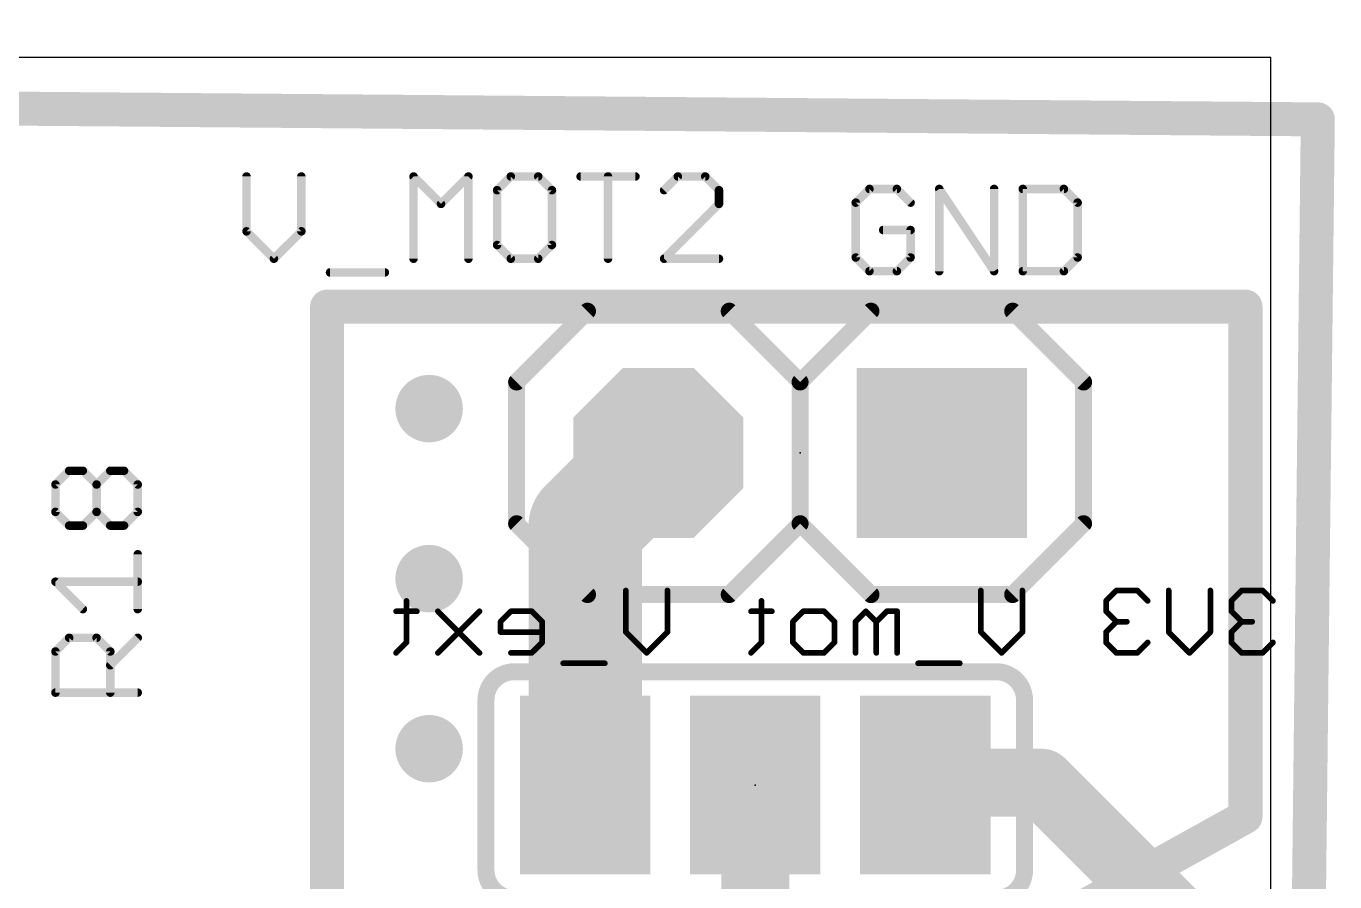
# Model space of a CAD drawing. Extents: x -1.6 to 81.6, y -2 to 51.3.
# Drawn here: x 69.85 to 81.57, y 43.61 to 51.28 of the extents above; entities that cross this region are included whole.
import ezdxf

# ---------------------------------------------------------------- set-up
doc = ezdxf.new("R2010")
doc.units = 0
for name, color, linetype in [('1', 22, 'CONTINUOUS'), ('16', 175, 'CONTINUOUS'), ('17', 82, 'CONTINUOUS'), ('18', 82, 'CONTINUOUS'), ('20', 7, 'CONTINUOUS'), ('21', 253, 'CONTINUOUS'), ('22', 253, 'CONTINUOUS'), ('23', 7, 'CONTINUOUS'), ('24', 7, 'CONTINUOUS'), ('25', 253, 'CONTINUOUS'), ('26', 253, 'CONTINUOUS')]:
    doc.layers.add(name, color=color, linetype=linetype)

# ---------------------------------------------------------------- blocks, each defined once
blk = doc.blocks.new('RECT')
blk.add_solid([(-0.5, -0.5), (0.5, -0.5), (-0.5, 0.5), (0.5, 0.5)])
blk = doc.blocks.new('SQUAREP')
blk.add_solid([(-0.5, -0.5), (0.5, -0.5), (-0.5, 0.5), (0.5, 0.5)])
blk = doc.blocks.new('OCTAGONP')
at = {"const_width": 0.5}
blk.add_lwpolyline([(-0.25, -0.1036), (-0.25, 0.1036), (-0.1036, 0.25), (0.1036, 0.25), (0.25, 0.1036), (0.25, -0.1036), (0.1036, -0.25), (-0.1036, -0.25), (-0.25, -0.1036), (-0.25, 0.1036)], dxfattribs=at)
blk = doc.blocks.new('ROUNDV')
at = {"const_width": 0.5}
blk.add_lwpolyline([(0, -0.25, 1), (0, 0.25, 1), (0, -0.25)], format="xyb", dxfattribs=at)

msp = doc.modelspace()

# ---------------------------------------------------------------- linework, layer by layer
at = {"layer": '1', "const_width": 0.3048}
for points in [[(72.5424, 29.5656), (72.5424, 48.768)], [(72.5424, 48.768), (80.772, 48.768)], [(80.772, 48.768), (80.772, 44.196)], [(80.772, 44.196), (78.0288, 42.672)]]:
    msp.add_lwpolyline(points, dxfattribs=at)
at = {"layer": '1', "const_width": 0.1524}
for points in [[(72.6186, 48.768, 1), (72.4662, 48.768)], [(72.5424, 48.8442, 1), (72.5424, 48.6918)], [(80.8482, 48.768, 1), (80.6958, 48.768)], [(80.772, 48.6918, 1), (80.772, 48.8442)], [(80.809, 44.1294, 1), (80.735, 44.2626)], [(80.6958, 44.196, 1), (80.8482, 44.196)]]:
    msp.add_lwpolyline(points, format="xyb", dxfattribs=at)
at = {"layer": '16'}
for points, const_width in [([(-1.3716, 51.129), (81.4201, 50.446)], 0.3048), ([(81.4201, 50.446), (80.8248, -1.8072)], 0.3048), ([(74.8552, 46.8016), (75.5108, 47.4572)], 1.016), ([(74.8552, 44.4796), (74.8552, 46.8016)], 1.016), ([(78.3336, 44.5008), (78.3124, 44.4796)], 0.6096), ([(78.9432, 44.5008), (78.3336, 44.5008)], 0.6096), ([(78.9432, 44.5008), (80.2386, 43.2054)], 0.6096), ([(76.3792, 44.4796), (76.3792, 42.8512)], 0.6096), ([(78.3124, 44.4796), (77.9032, 44.4796)], 0.6096)]:
    msp.add_lwpolyline(points, dxfattribs=dict(at, const_width=const_width))
for points, const_width in [([(81.4962, 50.4451, 1), (81.3439, 50.4469)], 0.1524), ([(81.4194, 50.3698, 1), (81.4207, 50.5222)], 0.1524), ([(75.6904, 47.2776, 1), (75.3312, 47.6368)], 0.508), ([(75.1092, 46.8016, 1), (74.6012, 46.8016)], 0.508), ([(74.6756, 46.9812, 1), (75.0348, 46.622)], 0.508), ([(78.3336, 44.6532, 1), (78.3336, 44.3484)], 0.3048), ([(78.4414, 44.393, 1), (78.2258, 44.6086)], 0.3048), ([(79.051, 44.6086, 1), (78.8354, 44.393)], 0.3048), ([(78.9432, 44.3484, 1), (78.9432, 44.6532)], 0.3048), ([(74.6012, 44.4796, 1), (75.1092, 44.4796)], 0.508), ([(76.5316, 44.4796, 1), (76.2268, 44.4796)], 0.3048), ([(77.9032, 44.632, 1), (77.9032, 44.3272)], 0.3048), ([(78.2046, 44.5874, 1), (78.4202, 44.3718)], 0.3048), ([(78.3124, 44.3272, 1), (78.3124, 44.632)], 0.3048)]:
    msp.add_lwpolyline(points, format="xyb", dxfattribs=dict(at, const_width=const_width))
at = {"layer": '20'}
for p, q in [((81, 51), (0, 51)), ((81, 1), (81, 51))]:
    msp.add_line(p, q, dxfattribs=at)
at = {"layer": '21', "const_width": 0.1524}
for points in [[(74.2408, 48.0922), (74.8758, 48.7272)], [(74.8758, 48.7272), (76.1458, 48.7272)], [(76.1458, 48.7272), (76.7808, 48.0922)], [(76.7808, 48.0922), (77.4158, 48.7272)], [(77.4158, 48.7272), (78.6858, 48.7272)], [(79.3208, 48.0922), (78.6858, 48.7272)], [(74.2408, 46.8222), (74.2408, 48.0922)], [(76.7808, 46.8222), (76.7808, 48.0922)], [(79.3208, 46.8222), (79.3208, 48.0922)], [(74.8758, 46.1872), (74.2408, 46.8222)], [(76.7808, 46.8222), (76.1458, 46.1872)], [(77.4158, 46.1872), (76.7808, 46.8222)], [(78.6858, 46.1872), (79.3208, 46.8222)], [(76.1458, 46.1872), (74.8758, 46.1872)], [(78.6858, 46.1872), (77.4158, 46.1872)]]:
    msp.add_lwpolyline(points, dxfattribs=at)
at = {"layer": '21', "const_width": 0.0762}
for points in [[(74.8758, 48.7653, 1), (74.8758, 48.6891)], [(74.9027, 48.7003, 1), (74.8489, 48.7541)], [(76.1727, 48.7541, 1), (76.1189, 48.7003)], [(76.1458, 48.6891, 1), (76.1458, 48.7653)], [(77.4158, 48.7653, 1), (77.4158, 48.6891)], [(77.4427, 48.7003, 1), (77.3889, 48.7541)], [(78.7127, 48.7541, 1), (78.6589, 48.7003)], [(78.6858, 48.6891, 1), (78.6858, 48.7653)], [(74.2789, 48.0922, 1), (74.2027, 48.0922)], [(74.2139, 48.1191, 1), (74.2677, 48.0653)], [(76.8189, 48.0922, 1), (76.7427, 48.0922)], [(76.7539, 48.1191, 1), (76.8077, 48.0653)], [(76.7539, 48.0653, 1), (76.8077, 48.1191)], [(79.3589, 48.0922, 1), (79.2827, 48.0922)], [(79.2939, 48.0653, 1), (79.3477, 48.1191)], [(74.2027, 46.8222, 1), (74.2789, 46.8222)], [(74.2677, 46.8491, 1), (74.2139, 46.7953)], [(76.7427, 46.8222, 1), (76.8189, 46.8222)], [(76.8077, 46.8491, 1), (76.7539, 46.7953)], [(76.8077, 46.7953, 1), (76.7539, 46.8491)], [(79.2827, 46.8222, 1), (79.3589, 46.8222)], [(79.3477, 46.7953, 1), (79.2939, 46.8491)], [(74.8758, 46.2253, 1), (74.8758, 46.1491)], [(74.8489, 46.1603, 1), (74.9027, 46.2141)], [(76.1189, 46.2141, 1), (76.1727, 46.1603)], [(76.1458, 46.1491, 1), (76.1458, 46.2253)], [(77.4158, 46.2253, 1), (77.4158, 46.1491)], [(77.3889, 46.1603, 1), (77.4427, 46.2141)], [(78.6589, 46.2141, 1), (78.7127, 46.1603)], [(78.6858, 46.1491, 1), (78.6858, 46.2253)]]:
    msp.add_lwpolyline(points, format="xyb", dxfattribs=at)
at = {"layer": '22'}
for points, const_width in [([(74.2202, 45.4956, 0.4142), (73.9662, 45.2416)], 0.1524), ([(74.2202, 45.5337, 1), (74.2202, 45.4575)], 0.0762), ([(74.2202, 45.4575, 1), (74.2202, 45.5337)], 0.0762), ([(78.7922, 45.2416, 0.4142), (78.5382, 45.4956)], 0.1524), ([(78.5382, 45.5337, 1), (78.5382, 45.4575)], 0.0762), ([(78.5382, 45.4575, 1), (78.5382, 45.5337)], 0.0762), ([(74.0043, 45.2416, 1), (73.9281, 45.2416)], 0.0762), ([(73.9281, 45.2416, 1), (74.0043, 45.2416)], 0.0762), ([(78.8303, 45.2416, 1), (78.7541, 45.2416)], 0.0762), ([(78.7541, 45.2416, 1), (78.8303, 45.2416)], 0.0762), ([(73.9662, 43.7176, 0.4142), (74.2202, 43.4636)], 0.1524), ([(74.0043, 43.7176, 1), (73.9281, 43.7176)], 0.0762), ([(73.9281, 43.7176, 1), (74.0043, 43.7176)], 0.0762), ([(78.5382, 43.4636, 0.4142), (78.7922, 43.7176)], 0.1524), ([(78.8303, 43.7176, 1), (78.7541, 43.7176)], 0.0762), ([(78.7541, 43.7176, 1), (78.8303, 43.7176)], 0.0762)]:
    msp.add_lwpolyline(points, format="xyb", dxfattribs=dict(at, const_width=const_width))
at = {"layer": '22', "const_width": 0.1524}
for points in [[(78.5382, 45.4956), (74.2202, 45.4956)], [(73.9662, 43.7176), (73.9662, 45.2416)], [(78.7922, 43.7176), (78.7922, 45.2416)]]:
    msp.add_lwpolyline(points, dxfattribs=at)
at = {"layer": '23'}
msp.add_point((76.7808, 47.4572), dxfattribs=at)
at = {"layer": '24'}
msp.add_point((76.3792, 44.4796), dxfattribs=at)
at = {"layer": '25', "const_width": 0.0762}
for points in [[(71.8204, 49.9343), (71.8204, 49.4428)], [(72.3119, 49.4428), (72.3119, 49.9343)], [(73.3172, 49.1971), (73.3172, 49.9343)], [(73.3172, 49.9343), (73.563, 49.6886)], [(73.563, 49.6886), (73.8087, 49.9343)], [(73.8087, 49.9343), (73.8087, 49.1971)], [(74.1885, 49.9343), (74.0657, 49.8115)], [(74.4343, 49.9343), (74.1885, 49.9343)], [(74.5571, 49.8115), (74.4343, 49.9343)], [(74.8141, 49.9343), (75.3056, 49.9343)], [(75.0598, 49.1971), (75.0598, 49.9343)], [(75.6854, 49.9343), (75.5625, 49.8115)], [(75.9311, 49.9343), (75.6854, 49.9343)], [(76.054, 49.8115), (75.9311, 49.9343)], [(74.0657, 49.8115), (74.0657, 49.32)], [(74.5571, 49.32), (74.5571, 49.8115)], [(76.054, 49.6886), (76.054, 49.8115)], [(77.4024, 49.8227), (77.2795, 49.6999)], [(77.6481, 49.8227), (77.4024, 49.8227)], [(77.771, 49.6999), (77.6481, 49.8227)], [(78.0279, 49.0855), (78.0279, 49.8227)], [(78.0279, 49.8227), (78.5194, 49.0855)], [(78.5194, 49.0855), (78.5194, 49.8227)], [(78.7763, 49.8227), (78.7763, 49.0855)], [(79.1449, 49.8227), (78.7763, 49.8227)], [(79.2678, 49.6999), (79.1449, 49.8227)], [(75.5625, 49.1971), (76.054, 49.6886)], [(77.2795, 49.6999), (77.2795, 49.2084)], [(79.2678, 49.2084), (79.2678, 49.6999)], [(77.771, 49.4541), (77.5252, 49.4541)], [(77.771, 49.2084), (77.771, 49.4541)], [(71.8204, 49.4428), (72.0661, 49.1971)], [(72.0661, 49.1971), (72.3119, 49.4428)], [(74.0657, 49.32), (74.1885, 49.1971)], [(74.4343, 49.1971), (74.5571, 49.32)], [(74.1885, 49.1971), (74.4343, 49.1971)], [(76.054, 49.1971), (75.5625, 49.1971)], [(77.2795, 49.2084), (77.4024, 49.0855)], [(77.6481, 49.0855), (77.771, 49.2084)], [(79.1449, 49.0855), (79.2678, 49.2084)], [(72.5688, 49.0742), (73.0603, 49.0742)], [(77.4024, 49.0855), (77.6481, 49.0855)], [(78.7763, 49.0855), (79.1449, 49.0855)], [(70.1083, 47.1738), (70.2312, 47.2967)], [(70.2312, 47.2967), (70.3541, 47.2967)], [(70.3541, 47.2967), (70.4769, 47.1738)], [(70.4769, 47.1738), (70.5998, 47.2967)], [(70.5998, 47.2967), (70.7227, 47.2967)], [(70.7227, 47.2967), (70.8456, 47.1738)], [(70.1083, 46.9281), (70.1083, 47.1738)], [(70.4769, 46.9281), (70.4769, 47.1738)], [(70.8456, 47.1738), (70.8456, 46.9281)], [(70.2312, 46.8052), (70.1083, 46.9281)], [(70.4769, 46.9281), (70.3541, 46.8052)], [(70.5998, 46.8052), (70.4769, 46.9281)], [(70.8456, 46.9281), (70.7227, 46.8052)], [(70.3541, 46.8052), (70.2312, 46.8052)], [(70.7227, 46.8052), (70.5998, 46.8052)], [(70.8456, 46.0568), (70.8456, 46.5483)], [(70.3541, 46.0568), (70.1083, 46.3026)], [(70.1083, 46.3026), (70.8456, 46.3026)], [(70.1083, 45.677), (70.2312, 45.7999)], [(70.2312, 45.7999), (70.4769, 45.7999)], [(70.4769, 45.7999), (70.5998, 45.677)], [(70.5998, 45.5541), (70.8456, 45.7999)], [(70.1083, 45.3084), (70.1083, 45.677)], [(70.5998, 45.677), (70.5998, 45.3084)], [(70.8456, 45.3084), (70.1083, 45.3084)]]:
    msp.add_lwpolyline(points, dxfattribs=at)
at = {"layer": '25', "const_width": 0.0381}
for points in [[(71.8395, 49.9343, 1), (71.8014, 49.9343)], [(72.3309, 49.9343, 1), (72.2928, 49.9343)], [(73.3363, 49.9343, 1), (73.2982, 49.9343)], [(73.3307, 49.9478, 1), (73.3038, 49.9209)], [(73.8278, 49.9343, 1), (73.7897, 49.9343)], [(73.8222, 49.9209, 1), (73.7953, 49.9478)], [(74.1885, 49.9534, 1), (74.1885, 49.9153)], [(74.202, 49.9209, 1), (74.1751, 49.9478)], [(74.4477, 49.9478, 1), (74.4208, 49.9209)], [(74.4343, 49.9153, 1), (74.4343, 49.9534)], [(74.8141, 49.9534, 1), (74.8141, 49.9153)], [(75.0789, 49.9343, 1), (75.0408, 49.9343)], [(75.3056, 49.9153, 1), (75.3056, 49.9534)], [(75.6854, 49.9534, 1), (75.6854, 49.9153)], [(75.6988, 49.9209, 1), (75.6719, 49.9478)], [(75.9446, 49.9478, 1), (75.9176, 49.9209)], [(75.9311, 49.9153, 1), (75.9311, 49.9534)], [(74.0847, 49.8115, 1), (74.0466, 49.8115)], [(74.0522, 49.8249, 1), (74.0791, 49.798)], [(74.5762, 49.8115, 1), (74.5381, 49.8115)], [(74.5437, 49.798, 1), (74.5706, 49.8249)], [(75.549, 49.8249, 1), (75.576, 49.798)], [(76.073, 49.8115, 1), (76.0349, 49.8115)], [(76.0405, 49.798, 1), (76.0674, 49.8249)], [(77.4024, 49.8418, 1), (77.4024, 49.8037)], [(77.4158, 49.8093, 1), (77.3889, 49.8362)], [(77.6616, 49.8362, 1), (77.6346, 49.8093)], [(77.6481, 49.8037, 1), (77.6481, 49.8418)], [(78.047, 49.8227, 1), (78.0089, 49.8227)], [(78.0438, 49.8333, 1), (78.0121, 49.8122)], [(78.5384, 49.8227, 1), (78.5004, 49.8227)], [(78.7763, 49.8418, 1), (78.7763, 49.8037)], [(78.7954, 49.8227, 1), (78.7573, 49.8227)], [(79.1584, 49.8362, 1), (79.1315, 49.8093)], [(79.1449, 49.8037, 1), (79.1449, 49.8418)], [(73.5495, 49.7021, 1), (73.5764, 49.6751)], [(73.5495, 49.6751, 1), (73.5764, 49.7021)], [(76.0674, 49.6751, 1), (76.0405, 49.7021)], [(77.266, 49.7133, 1), (77.293, 49.6864)], [(77.2985, 49.6999, 1), (77.2605, 49.6999)], [(77.7575, 49.6864, 1), (77.7845, 49.7133)], [(79.2869, 49.6999, 1), (79.2488, 49.6999)], [(79.2543, 49.6864, 1), (79.2813, 49.7133)], [(76.0349, 49.6886, 1), (76.073, 49.6886)], [(77.5252, 49.4732, 1), (77.5252, 49.4351)], [(77.79, 49.4541, 1), (77.7519, 49.4541)], [(77.771, 49.4351, 1), (77.771, 49.4732)], [(71.8339, 49.4563, 1), (71.8069, 49.4294)], [(71.8014, 49.4428, 1), (71.8395, 49.4428)], [(72.2928, 49.4428, 1), (72.3309, 49.4428)], [(72.3254, 49.4294, 1), (72.2984, 49.4563)], [(74.0791, 49.3334, 1), (74.0522, 49.3065)], [(74.0466, 49.32, 1), (74.0847, 49.32)], [(74.5381, 49.32, 1), (74.5762, 49.32)], [(74.5706, 49.3065, 1), (74.5437, 49.3334)], [(72.0527, 49.2106, 1), (72.0796, 49.1836)], [(72.0527, 49.1836, 1), (72.0796, 49.2106)], [(73.2982, 49.1971, 1), (73.3363, 49.1971)], [(73.7897, 49.1971, 1), (73.8278, 49.1971)], [(74.1885, 49.2161, 1), (74.1885, 49.178)], [(74.1751, 49.1836, 1), (74.202, 49.2106)], [(74.4208, 49.2106, 1), (74.4477, 49.1836)], [(74.4343, 49.178, 1), (74.4343, 49.2161)], [(75.0408, 49.1971, 1), (75.0789, 49.1971)], [(75.5625, 49.2161, 1), (75.5625, 49.178)], [(75.549, 49.2106, 1), (75.576, 49.1836)], [(76.054, 49.178, 1), (76.054, 49.2161)], [(77.293, 49.2218, 1), (77.266, 49.1949)], [(77.2605, 49.2084, 1), (77.2985, 49.2084)], [(77.7519, 49.2084, 1), (77.79, 49.2084)], [(77.7845, 49.1949, 1), (77.7575, 49.2218)], [(79.2488, 49.2084, 1), (79.2869, 49.2084)], [(79.2813, 49.1949, 1), (79.2543, 49.2218)], [(72.5688, 49.0933, 1), (72.5688, 49.0552)], [(73.0603, 49.0552, 1), (73.0603, 49.0933)], [(77.4024, 49.1046, 1), (77.4024, 49.0665)], [(77.3889, 49.072, 1), (77.4158, 49.099)], [(77.6346, 49.099, 1), (77.6616, 49.072)], [(77.6481, 49.0665, 1), (77.6481, 49.1046)], [(78.0089, 49.0855, 1), (78.047, 49.0855)], [(78.5004, 49.0855, 1), (78.5384, 49.0855)], [(78.5035, 49.0749, 1), (78.5353, 49.0961)], [(78.7763, 49.1046, 1), (78.7763, 49.0665)], [(78.7573, 49.0855, 1), (78.7954, 49.0855)], [(79.1315, 49.099, 1), (79.1584, 49.072)], [(79.1449, 49.0665, 1), (79.1449, 49.1046)], [(70.2312, 47.3158, 1), (70.2312, 47.2777)], [(70.2447, 47.2832, 1), (70.2177, 47.3102)], [(70.3675, 47.3102, 1), (70.3406, 47.2832)], [(70.3541, 47.2777, 1), (70.3541, 47.3158)], [(70.5998, 47.3158, 1), (70.5998, 47.2777)], [(70.6133, 47.2832, 1), (70.5863, 47.3102)], [(70.7362, 47.3102, 1), (70.7092, 47.2832)], [(70.7227, 47.2777, 1), (70.7227, 47.3158)], [(70.1274, 47.1738, 1), (70.0893, 47.1738)], [(70.0949, 47.1873, 1), (70.1218, 47.1604)], [(70.496, 47.1738, 1), (70.4579, 47.1738)], [(70.4635, 47.1873, 1), (70.4904, 47.1604)], [(70.4635, 47.1604, 1), (70.4904, 47.1873)], [(70.8646, 47.1738, 1), (70.8265, 47.1738)], [(70.8321, 47.1604, 1), (70.859, 47.1873)], [(70.1218, 46.9416, 1), (70.0949, 46.9146)], [(70.0893, 46.9281, 1), (70.1274, 46.9281)], [(70.4904, 46.9416, 1), (70.4635, 46.9146)], [(70.4579, 46.9281, 1), (70.496, 46.9281)], [(70.4904, 46.9146, 1), (70.4635, 46.9416)], [(70.8265, 46.9281, 1), (70.8646, 46.9281)], [(70.859, 46.9146, 1), (70.8321, 46.9416)], [(70.2312, 46.8243, 1), (70.2312, 46.7862)], [(70.2177, 46.7918, 1), (70.2447, 46.8187)], [(70.3406, 46.8187, 1), (70.3675, 46.7918)], [(70.3541, 46.7862, 1), (70.3541, 46.8243)], [(70.5998, 46.8243, 1), (70.5998, 46.7862)], [(70.5863, 46.7918, 1), (70.6133, 46.8187)], [(70.7092, 46.8187, 1), (70.7362, 46.7918)], [(70.7227, 46.7862, 1), (70.7227, 46.8243)], [(70.8646, 46.5483, 1), (70.8265, 46.5483)], [(70.1083, 46.3216, 1), (70.1083, 46.2835)], [(70.1218, 46.316, 1), (70.0949, 46.2891)], [(70.8456, 46.2835, 1), (70.8456, 46.3216)], [(70.3406, 46.0433, 1), (70.3675, 46.0703)], [(70.8265, 46.0568, 1), (70.8646, 46.0568)], [(70.2312, 45.8189, 1), (70.2312, 45.7808)], [(70.2447, 45.7864, 1), (70.2177, 45.8134)], [(70.4904, 45.8134, 1), (70.4635, 45.7864)], [(70.4769, 45.7808, 1), (70.4769, 45.8189)], [(70.859, 45.7864, 1), (70.8321, 45.8134)], [(70.0949, 45.6905, 1), (70.1218, 45.6635)], [(70.1274, 45.677, 1), (70.0893, 45.677)], [(70.6189, 45.677, 1), (70.5808, 45.677)], [(70.5863, 45.6635, 1), (70.6133, 45.6905)], [(70.5863, 45.5676, 1), (70.6133, 45.5407)], [(70.1083, 45.3274, 1), (70.1083, 45.2893)], [(70.0893, 45.3084, 1), (70.1274, 45.3084)], [(70.5808, 45.3084, 1), (70.6189, 45.3084)], [(70.8456, 45.2893, 1), (70.8456, 45.3274)]]:
    msp.add_lwpolyline(points, format="xyb", dxfattribs=at)
at = {"layer": '26', "const_width": 0.0508}
for points in [[(75.2194, 45.8509), (75.2194, 46.2238)], [(75.5923, 46.2238), (75.5923, 45.8509)], [(78.4002, 45.8509), (78.4002, 46.2238)], [(78.773, 46.2238), (78.773, 45.8509)], [(79.616, 46.2238), (79.5228, 46.1306)], [(79.8024, 46.2238), (79.616, 46.2238)], [(79.8956, 46.1306), (79.8024, 46.2238)], [(80.0841, 45.8509), (80.0841, 46.2238)], [(80.457, 46.2238), (80.457, 45.8509)], [(80.7386, 46.2238), (80.6454, 46.1306)], [(80.9251, 46.2238), (80.7386, 46.2238)], [(81.0183, 46.1306), (80.9251, 46.2238)], [(73.2538, 46.1306), (73.2538, 45.7577)], [(76.4346, 46.1306), (76.4346, 45.7577)], [(79.5228, 46.1306), (79.5228, 46.0374)], [(80.6454, 46.1306), (80.6454, 46.0374)], [(73.347, 46.0374), (73.1606, 46.0374)], [(73.9083, 46.0374), (73.5355, 45.6645)], [(73.9083, 45.6645), (73.5355, 46.0374)], [(74.19, 46.0374), (74.0968, 45.9441)], [(74.0968, 45.9441), (74.0968, 45.8509)], [(74.3764, 46.0374), (74.19, 46.0374)], [(74.4697, 45.9441), (74.3764, 46.0374)], [(74.4697, 45.7577), (74.4697, 45.9441)], [(76.5278, 46.0374), (76.3414, 46.0374)], [(76.7163, 45.9441), (76.8095, 46.0374)], [(76.7163, 45.7577), (76.7163, 45.9441)], [(76.8095, 46.0374), (76.9959, 46.0374)], [(76.9959, 46.0374), (77.0891, 45.9441)], [(77.0891, 45.9441), (77.0891, 45.7577)], [(77.3708, 46.0374), (77.2776, 45.9441)], [(77.2776, 45.9441), (77.2776, 45.6645)], [(77.464, 45.9441), (77.3708, 46.0374)], [(77.5572, 46.0374), (77.464, 45.9441)], [(77.464, 45.9441), (77.464, 45.6645)], [(77.6504, 46.0374), (77.5572, 46.0374)], [(77.6504, 45.6645), (77.6504, 46.0374)], [(79.5228, 46.0374), (79.616, 45.9441)], [(79.616, 45.9441), (79.5228, 45.8509)], [(79.616, 45.9441), (79.7092, 45.9441)], [(80.6454, 46.0374), (80.7386, 45.9441)], [(80.7386, 45.9441), (80.6454, 45.8509)], [(80.7386, 45.9441), (80.8318, 45.9441)], [(74.0968, 45.8509), (74.4697, 45.8509)], [(75.4059, 45.6645), (75.2194, 45.8509)], [(75.5923, 45.8509), (75.4059, 45.6645)], [(78.5866, 45.6645), (78.4002, 45.8509)], [(78.773, 45.8509), (78.5866, 45.6645)], [(79.5228, 45.8509), (79.5228, 45.7577)], [(80.2705, 45.6645), (80.0841, 45.8509)], [(80.457, 45.8509), (80.2705, 45.6645)], [(80.6454, 45.8509), (80.6454, 45.7577)], [(73.2538, 45.7577), (73.1606, 45.6645)], [(74.3764, 45.6645), (74.4697, 45.7577)], [(76.4346, 45.7577), (76.3414, 45.6645)], [(76.8095, 45.6645), (76.7163, 45.7577)], [(77.0891, 45.7577), (76.9959, 45.6645)], [(79.5228, 45.7577), (79.616, 45.6645)], [(79.8024, 45.6645), (79.8956, 45.7577)], [(80.6454, 45.7577), (80.7386, 45.6645)], [(80.9251, 45.6645), (81.0183, 45.7577)], [(74.19, 45.6645), (74.3764, 45.6645)], [(76.9959, 45.6645), (76.8095, 45.6645)], [(79.616, 45.6645), (79.8024, 45.6645)], [(80.7386, 45.6645), (80.9251, 45.6645)], [(75.031, 45.5713), (74.6581, 45.5713)], [(78.2117, 45.5713), (77.8389, 45.5713)]]:
    msp.add_lwpolyline(points, dxfattribs=at)
at = {"layer": '26', "const_width": 0.0254}
for points in [[(75.2321, 46.2238, 1), (75.2067, 46.2238)], [(75.605, 46.2238, 1), (75.5796, 46.2238)], [(78.4129, 46.2238, 1), (78.3875, 46.2238)], [(78.7857, 46.2238, 1), (78.7603, 46.2238)], [(79.616, 46.2365, 1), (79.616, 46.2111)], [(79.625, 46.2148, 1), (79.607, 46.2328)], [(79.8114, 46.2328, 1), (79.7935, 46.2148)], [(79.8024, 46.2111, 1), (79.8024, 46.2365)], [(80.0968, 46.2238, 1), (80.0714, 46.2238)], [(80.4697, 46.2238, 1), (80.4443, 46.2238)], [(80.7386, 46.2365, 1), (80.7386, 46.2111)], [(80.7476, 46.2148, 1), (80.7296, 46.2328)], [(80.934, 46.2328, 1), (80.9161, 46.2148)], [(80.9251, 46.2111, 1), (80.9251, 46.2365)], [(73.2665, 46.1306, 1), (73.2411, 46.1306)], [(76.4473, 46.1306, 1), (76.4219, 46.1306)], [(79.5355, 46.1306, 1), (79.5101, 46.1306)], [(79.5138, 46.1395, 1), (79.5318, 46.1216)], [(79.8867, 46.1216, 1), (79.9046, 46.1395)], [(80.6581, 46.1306, 1), (80.6327, 46.1306)], [(80.6364, 46.1395, 1), (80.6544, 46.1216)], [(81.0093, 46.1216, 1), (81.0272, 46.1395)], [(73.1606, 46.0501, 1), (73.1606, 46.0247)], [(73.347, 46.0247, 1), (73.347, 46.0501)], [(73.5445, 46.0463, 1), (73.5265, 46.0284)], [(73.9173, 46.0284, 1), (73.8994, 46.0463)], [(74.1095, 45.9441, 1), (74.0841, 45.9441)], [(74.19, 46.0501, 1), (74.19, 46.0247)], [(74.199, 46.0284, 1), (74.181, 46.0463)], [(74.3854, 46.0463, 1), (74.3675, 46.0284)], [(74.3764, 46.0247, 1), (74.3764, 46.0501)], [(74.4824, 45.9441, 1), (74.457, 45.9441)], [(76.3414, 46.0501, 1), (76.3414, 46.0247)], [(76.5278, 46.0247, 1), (76.5278, 46.0501)], [(76.7289, 45.9441, 1), (76.7036, 45.9441)], [(76.8095, 46.0501, 1), (76.8095, 46.0247)], [(76.8184, 46.0284, 1), (76.8005, 46.0463)], [(77.0049, 46.0463, 1), (76.9869, 46.0284)], [(76.9959, 46.0247, 1), (76.9959, 46.0501)], [(77.1018, 45.9441, 1), (77.0764, 45.9441)], [(77.2903, 45.9441, 1), (77.2649, 45.9441)], [(77.3798, 46.0463, 1), (77.3618, 46.0284)], [(77.3798, 46.0284, 1), (77.3618, 46.0463)], [(77.4767, 45.9441, 1), (77.4513, 45.9441)], [(77.5572, 46.0501, 1), (77.5572, 46.0247)], [(77.5662, 46.0284, 1), (77.5482, 46.0463)], [(77.6631, 46.0374, 1), (77.6377, 46.0374)], [(77.6504, 46.0247, 1), (77.6504, 46.0501)], [(79.5318, 46.0463, 1), (79.5138, 46.0284)], [(79.5101, 46.0374, 1), (79.5355, 46.0374)], [(79.616, 45.9568, 1), (79.616, 45.9314)], [(79.625, 45.9352, 1), (79.607, 45.9531)], [(79.7092, 45.9314, 1), (79.7092, 45.9568)], [(80.6544, 46.0463, 1), (80.6364, 46.0284)], [(80.6327, 46.0374, 1), (80.6581, 46.0374)], [(80.7386, 45.9568, 1), (80.7386, 45.9314)], [(80.7476, 45.9352, 1), (80.7296, 45.9531)], [(80.8318, 45.9314, 1), (80.8318, 45.9568)], [(74.0878, 45.9531, 1), (74.1058, 45.9352)], [(74.0968, 45.8636, 1), (74.0968, 45.8382)], [(74.0841, 45.8509, 1), (74.1095, 45.8509)], [(74.4607, 45.9352, 1), (74.4786, 45.9531)], [(74.4697, 45.8382, 1), (74.4697, 45.8636)], [(75.2284, 45.8599, 1), (75.2104, 45.8419)], [(75.2067, 45.8509, 1), (75.2321, 45.8509)], [(75.5796, 45.8509, 1), (75.605, 45.8509)], [(75.6013, 45.8419, 1), (75.5833, 45.8599)], [(76.7073, 45.9531, 1), (76.7252, 45.9352)], [(77.0801, 45.9352, 1), (77.0981, 45.9531)], [(77.2686, 45.9531, 1), (77.2865, 45.9352)], [(77.455, 45.9531, 1), (77.473, 45.9352)], [(77.455, 45.9352, 1), (77.473, 45.9531)], [(78.4092, 45.8599, 1), (78.3912, 45.8419)], [(78.3875, 45.8509, 1), (78.4129, 45.8509)], [(78.7603, 45.8509, 1), (78.7857, 45.8509)], [(78.782, 45.8419, 1), (78.764, 45.8599)], [(79.5355, 45.8509, 1), (79.5101, 45.8509)], [(79.5138, 45.8599, 1), (79.5318, 45.8419)], [(79.607, 45.9352, 1), (79.625, 45.9531)], [(80.0931, 45.8599, 1), (80.0751, 45.8419)], [(80.0714, 45.8509, 1), (80.0968, 45.8509)], [(80.4443, 45.8509, 1), (80.4697, 45.8509)], [(80.4659, 45.8419, 1), (80.448, 45.8599)], [(80.6581, 45.8509, 1), (80.6327, 45.8509)], [(80.6364, 45.8599, 1), (80.6544, 45.8419)], [(80.7296, 45.9352, 1), (80.7476, 45.9531)], [(73.2411, 45.7577, 1), (73.2665, 45.7577)], [(73.2628, 45.7487, 1), (73.2448, 45.7667)], [(74.457, 45.7577, 1), (74.4824, 45.7577)], [(74.4786, 45.7487, 1), (74.4607, 45.7667)], [(76.4219, 45.7577, 1), (76.4473, 45.7577)], [(76.4436, 45.7487, 1), (76.4256, 45.7667)], [(76.7252, 45.7667, 1), (76.7073, 45.7487)], [(76.7036, 45.7577, 1), (76.7289, 45.7577)], [(77.0764, 45.7577, 1), (77.1018, 45.7577)], [(77.0981, 45.7487, 1), (77.0801, 45.7667)], [(79.5318, 45.7667, 1), (79.5138, 45.7487)], [(79.5101, 45.7577, 1), (79.5355, 45.7577)], [(79.9046, 45.7487, 1), (79.8867, 45.7667)], [(80.6544, 45.7667, 1), (80.6364, 45.7487)], [(80.6327, 45.7577, 1), (80.6581, 45.7577)], [(81.0272, 45.7487, 1), (81.0093, 45.7667)], [(73.1516, 45.6735, 1), (73.1696, 45.6555)], [(73.5265, 45.6735, 1), (73.5445, 45.6555)], [(73.8994, 45.6555, 1), (73.9173, 45.6735)], [(74.19, 45.6772, 1), (74.19, 45.6518)], [(74.3675, 45.6735, 1), (74.3854, 45.6555)], [(74.3764, 45.6518, 1), (74.3764, 45.6772)], [(75.3969, 45.6735, 1), (75.4148, 45.6555)], [(75.3969, 45.6555, 1), (75.4148, 45.6735)], [(76.3324, 45.6735, 1), (76.3503, 45.6555)], [(76.8095, 45.6772, 1), (76.8095, 45.6518)], [(76.8005, 45.6555, 1), (76.8184, 45.6735)], [(76.9869, 45.6735, 1), (77.0049, 45.6555)], [(76.9959, 45.6518, 1), (76.9959, 45.6772)], [(77.2649, 45.6645, 1), (77.2903, 45.6645)], [(77.4513, 45.6645, 1), (77.4767, 45.6645)], [(77.6377, 45.6645, 1), (77.6631, 45.6645)], [(78.5776, 45.6735, 1), (78.5956, 45.6555)], [(78.5776, 45.6555, 1), (78.5956, 45.6735)], [(79.616, 45.6772, 1), (79.616, 45.6518)], [(79.607, 45.6555, 1), (79.625, 45.6735)], [(79.7935, 45.6735, 1), (79.8114, 45.6555)], [(79.8024, 45.6518, 1), (79.8024, 45.6772)], [(80.2616, 45.6735, 1), (80.2795, 45.6555)], [(80.2616, 45.6555, 1), (80.2795, 45.6735)], [(80.7386, 45.6772, 1), (80.7386, 45.6518)], [(80.7296, 45.6555, 1), (80.7476, 45.6735)], [(80.9161, 45.6735, 1), (80.934, 45.6555)], [(80.9251, 45.6518, 1), (80.9251, 45.6772)], [(74.6581, 45.584, 1), (74.6581, 45.5586)], [(75.031, 45.5586, 1), (75.031, 45.584)], [(77.8389, 45.584, 1), (77.8389, 45.5586)], [(78.2117, 45.5586, 1), (78.2117, 45.584)]]:
    msp.add_lwpolyline(points, format="xyb", dxfattribs=at)

# ---------------------------------------------------------------- block references
at = {"layer": '16', "xscale": 1.1684, "yscale": 1.6002, "rotation": 180}
for p in [(74.8552, 44.4796), (76.3792, 44.4796), (77.9032, 44.4796)]:
    msp.add_blockref('RECT', p, dxfattribs=at)
at = {"layer": '17', "xscale": 1.524, "yscale": 1.524, "rotation": 180}
for name, p in [('OCTAGONP', (75.5108, 47.4572)), ('OCTAGONP', (75.5108, 47.4572)), ('SQUAREP', (78.0508, 47.4572)), ('SQUAREP', (78.0508, 47.4572))]:
    msp.add_blockref(name, p, dxfattribs=at)
at = {"layer": '18', "xscale": 0.6048, "yscale": 0.6048}
for p in [(73.4568, 47.8536), (73.4568, 47.8536), (73.4568, 46.3296), (73.4568, 46.3296), (73.4568, 44.8056), (73.4568, 44.8056)]:
    msp.add_blockref('ROUNDV', p, dxfattribs=at)

doc.saveas('drawing.dxf')
